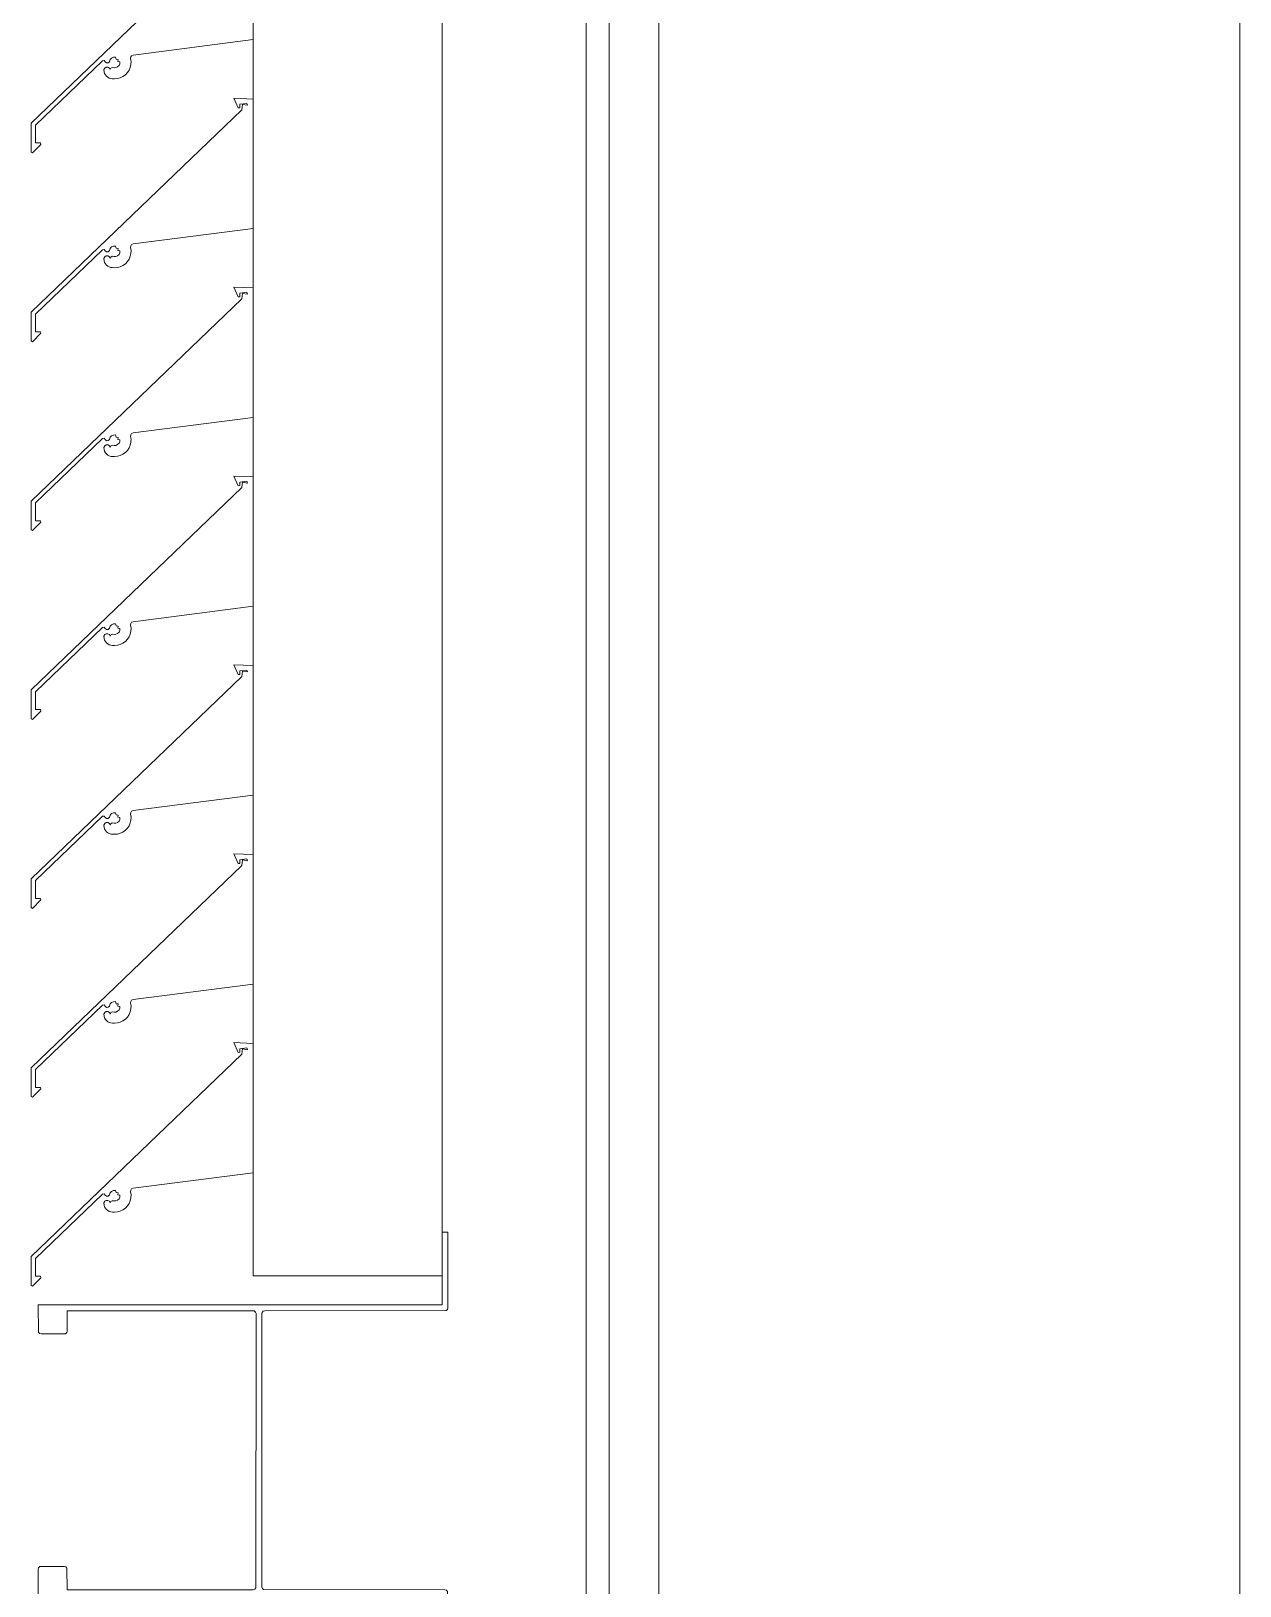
# Model space of a CAD drawing. Header units: millimetres. Extents: x -220592 to 404889, y -217665 to 38245.
# Drawn here: x -806.58 to -802.42, y -1211.68 to -1206.33 of the extents above; entities that cross this region are included whole.
import ezdxf

# ---------------------------------------------------------------- set-up
doc = ezdxf.new("R2010")
doc.units = ezdxf.units.MM
doc.linetypes.add('XKITLINE00', pattern=[0])
doc.layers.add('Part', color=7, linetype='Continuous', lineweight=0)

# ---------------------------------------------------------------- blocks, each defined once
blk = doc.blocks.new('*A15047')
at = {"layer": 'Part', "color": 7, "linetype": 'XKITLINE00', "lineweight": 0}
for p, q in [((8.69, 356.643483), (8.69, 102.780027)), ((6.69, 102.780027), (6.69, 273.099959))]:
    blk.add_line(p, q, dxfattribs=at)
blk = doc.blocks.new('*A15370')
at = {"layer": 'Part', "color": 7, "linetype": 'XKITLINE00', "lineweight": 0}
for p, q in [((6.439864, 211.65), (6.439864, 184.15)), ((6.519864, 184.15), (6.519864, 211.65))]:
    blk.add_line(p, q, dxfattribs=at)
blk = doc.blocks.new('*A15372')
at = {"layer": 'Part', "color": 7, "linetype": 'XKITLINE00', "lineweight": 0}
for p, q in [((5.944368, 198.365225), (5.944412, 198.615225)), ((5.944412, 198.615225), (5.964412, 198.615222)), ((5.964412, 198.615222), (5.964367, 198.355222)), ((4.555113, 198.271641), (4.554368, 198.365468)), ((4.554368, 198.365468), (5.944368, 198.365225)), ((5.96268, 198.349666), (5.958192, 198.345984)), ((5.964367, 198.355222), (5.96268, 198.349666)), ((4.654365, 198.34545), (4.654353, 198.27545)), ((5.298192, 198.344577), (4.654365, 198.34545)), ((5.302679, 198.340893), (5.298192, 198.344577)), ((5.304363, 198.335337), (5.302679, 198.340893)), ((5.303437, 197.39151), (5.304363, 198.335337)), ((5.324363, 198.335333), (5.324199, 197.395333)), ((5.325125, 198.33916), (5.324363, 198.335333)), ((5.328809, 198.343647), (5.325125, 198.33916)), ((5.334365, 198.345332), (5.328809, 198.343647)), ((5.958192, 198.345984), (5.334365, 198.345332)), ((4.558796, 198.267152), (4.555113, 198.271641)), ((4.564351, 198.265466), (4.558796, 198.267152)), ((4.648178, 198.266213), (4.564351, 198.265466)), ((4.652666, 198.269895), (4.648178, 198.266213)), ((4.654353, 198.27545), (4.652666, 198.269895)), ((4.554194, 197.365468), (4.55421, 197.455468)), ((4.55421, 197.455468), (4.555896, 197.461023)), ((4.555896, 197.461023), (4.560384, 197.464706)), ((4.560384, 197.464706), (4.644211, 197.465452)), ((4.644211, 197.465452), (4.649767, 197.463766)), ((4.649767, 197.463766), (4.653449, 197.459277)), ((4.653449, 197.459277), (4.654197, 197.38545)), ((4.654197, 197.38545), (5.294197, 197.385339)), ((5.294197, 197.385339), (5.299753, 197.387023)), ((5.299753, 197.387023), (5.303437, 197.39151)), ((5.324199, 197.395333), (5.325883, 197.389777)), ((5.325883, 197.389777), (5.330371, 197.386094)), ((5.330371, 197.386094), (5.954197, 197.385223)), ((5.954197, 197.385223), (5.959753, 197.383537)), ((5.959753, 197.383537), (5.963435, 197.379049)), ((5.944194, 197.365225), (4.554194, 197.365468)), ((5.94415, 197.115225), (5.944194, 197.365225)), ((5.963435, 197.379049), (5.96415, 197.115222)), ((5.96415, 197.115222), (5.94415, 197.115225))]:
    blk.add_line(p, q, dxfattribs=at)
blk = doc.blocks.new('*A15376')
at = {"layer": 'Part', "color": 7, "linetype": 'XKITLINE00', "lineweight": 0}
for p, q in [((5.294696, 212.26533), (5.294696, 198.465444)), ((5.944696, 212.26533), (5.944696, 198.465444)), ((5.294696, 198.465444), (5.944696, 198.465444))]:
    blk.add_line(p, q, dxfattribs=at)
blk = doc.blocks.new('*A15390')
at = {"layer": 'Part', "color": 7, "linetype": 'XKITLINE00', "lineweight": 0}
for p, q in [((5.294696, 203.165326), (5.227201, 203.16794)), ((5.227201, 203.16794), (5.242736, 203.134453)), ((5.255094, 203.127984), (4.529972, 202.431738)), ((5.242736, 203.134453), (5.247859, 203.134865)), ((5.247859, 203.134865), (5.247988, 203.147056)), ((5.247988, 203.147056), (5.272971, 203.150196)), ((5.257991, 203.146527), (5.255094, 203.127984)), ((5.275007, 203.143623), (5.257991, 203.146527)), ((5.272971, 203.150196), (5.275007, 203.143623)), ((4.880888, 202.666618), (5.294696, 202.719622)), ((4.545007, 202.425371), (4.776023, 202.646774)), ((4.776023, 202.646774), (4.781182, 202.647866)), ((4.781182, 202.647866), (4.784837, 202.643239)), ((4.784837, 202.643239), (4.789301, 202.639385)), ((4.789301, 202.639385), (4.795195, 202.639591)), ((4.795195, 202.639591), (4.799378, 202.643748)), ((4.799378, 202.643748), (4.802492, 202.651322)), ((4.802492, 202.651322), (4.807159, 202.656108)), ((4.807159, 202.656108), (4.813235, 202.658898)), ((4.813235, 202.658898), (4.819907, 202.65932)), ((4.819907, 202.65932), (4.822229, 202.65193)), ((4.822229, 202.65193), (4.829394, 202.650986)), ((4.832559, 202.630462), (4.827877, 202.62594)), ((4.829394, 202.650986), (4.828225, 202.643926)), ((4.828225, 202.643926), (4.83593, 202.64282)), ((4.835361, 202.636336), (4.832559, 202.630462)), ((4.83593, 202.64282), (4.835361, 202.636336)), ((4.871325, 202.623985), (4.873548, 202.633984)), ((4.872437, 202.654354), (4.872676, 202.659876)), ((4.873923, 202.64422), (4.872437, 202.654354)), ((4.872676, 202.659876), (4.875813, 202.664428)), ((4.873548, 202.633984), (4.873923, 202.64422)), ((4.875813, 202.664428), (4.880888, 202.666618)), ((4.78333, 202.621956), (4.78069, 202.616482)), ((4.78069, 202.616482), (4.781186, 202.608712)), ((4.781186, 202.608712), (4.782921, 202.603216)), ((4.782921, 202.603216), (4.785675, 202.598153)), ((4.788474, 202.625193), (4.78333, 202.621956)), ((4.785675, 202.598153), (4.789347, 202.59371)), ((4.794552, 202.625205), (4.788474, 202.625193)), ((4.789347, 202.59371), (4.7938, 202.590052)), ((4.7938, 202.590052), (4.79887, 202.587312)), ((4.799708, 202.621987), (4.794552, 202.625205)), ((4.79887, 202.587312), (4.804371, 202.585593)), ((4.80265, 202.616515), (4.799708, 202.621987)), ((4.80468, 202.621496), (4.80265, 202.616515)), ((4.804371, 202.585593), (4.810099, 202.584957)), ((4.809491, 202.623903), (4.80468, 202.621496)), ((4.815409, 202.622998), (4.809491, 202.623903)), ((4.810099, 202.584957), (4.816898, 202.584859)), ((4.821909, 202.623342), (4.815409, 202.622998)), ((4.816898, 202.584859), (4.827111, 202.585644)), ((4.827877, 202.62594), (4.821909, 202.623342)), ((4.827111, 202.585644), (4.837012, 202.588267)), ((4.837012, 202.588267), (4.846275, 202.59264)), ((4.846275, 202.59264), (4.854591, 202.598618)), ((4.854591, 202.598618), (4.861687, 202.606005)), ((4.861687, 202.606005), (4.867327, 202.614555)), ((4.867327, 202.614555), (4.871325, 202.623985)), ((4.529972, 202.431738), (4.530525, 202.332587)), ((4.54535, 202.364025), (4.545007, 202.425371)), ((4.56277, 202.363928), (4.54535, 202.364025)), ((4.563855, 202.359007), (4.56277, 202.363928)), ((4.530525, 202.332587), (4.535206, 202.330119)), ((4.535206, 202.330119), (4.563855, 202.359007))]:
    blk.add_line(p, q, dxfattribs=at)
blk = doc.blocks.new('*A15391')
at = {"layer": 'Part', "color": 7, "linetype": 'XKITLINE00', "lineweight": 0}
for p, q in [((5.255094, 202.477984), (4.529972, 201.781738)), ((5.294696, 202.515326), (5.227201, 202.51794)), ((5.227201, 202.51794), (5.242736, 202.484453)), ((5.242736, 202.484453), (5.247859, 202.484865)), ((5.247859, 202.484865), (5.247988, 202.497056)), ((5.247988, 202.497056), (5.272971, 202.500196)), ((5.257991, 202.496527), (5.255094, 202.477984)), ((5.275007, 202.493623), (5.257991, 202.496527)), ((5.272971, 202.500196), (5.275007, 202.493623)), ((4.880888, 202.016618), (5.294696, 202.069622)), ((4.545007, 201.775371), (4.776023, 201.996774)), ((4.776023, 201.996774), (4.781182, 201.997866)), ((4.781182, 201.997866), (4.784837, 201.993239)), ((4.784837, 201.993239), (4.789301, 201.989385)), ((4.789301, 201.989385), (4.795195, 201.989591)), ((4.795195, 201.989591), (4.799378, 201.993748)), ((4.799378, 201.993748), (4.802492, 202.001322)), ((4.802492, 202.001322), (4.807159, 202.006108)), ((4.807159, 202.006108), (4.813235, 202.008898)), ((4.813235, 202.008898), (4.819907, 202.00932)), ((4.819907, 202.00932), (4.822229, 202.00193)), ((4.822229, 202.00193), (4.829394, 202.000986)), ((4.829394, 202.000986), (4.828225, 201.993926)), ((4.828225, 201.993926), (4.83593, 201.99282)), ((4.835361, 201.986336), (4.832559, 201.980462)), ((4.83593, 201.99282), (4.835361, 201.986336)), ((4.872437, 202.004354), (4.872676, 202.009876)), ((4.873923, 201.99422), (4.872437, 202.004354)), ((4.872676, 202.009876), (4.875813, 202.014428)), ((4.873548, 201.983984), (4.873923, 201.99422)), ((4.875813, 202.014428), (4.880888, 202.016618)), ((4.78333, 201.971956), (4.78069, 201.966482)), ((4.78069, 201.966482), (4.781186, 201.958712)), ((4.781186, 201.958712), (4.782921, 201.953216)), ((4.782921, 201.953216), (4.785675, 201.948153)), ((4.788474, 201.975193), (4.78333, 201.971956)), ((4.785675, 201.948153), (4.789347, 201.94371)), ((4.794552, 201.975205), (4.788474, 201.975193)), ((4.789347, 201.94371), (4.7938, 201.940052)), ((4.7938, 201.940052), (4.79887, 201.937312)), ((4.799708, 201.971987), (4.794552, 201.975205)), ((4.79887, 201.937312), (4.804371, 201.935593)), ((4.80265, 201.966515), (4.799708, 201.971987)), ((4.80468, 201.971496), (4.80265, 201.966515)), ((4.804371, 201.935593), (4.810099, 201.934957)), ((4.809491, 201.973903), (4.80468, 201.971496)), ((4.815409, 201.972998), (4.809491, 201.973903)), ((4.810099, 201.934957), (4.816898, 201.934859)), ((4.821909, 201.973342), (4.815409, 201.972998)), ((4.816898, 201.934859), (4.827111, 201.935644)), ((4.827877, 201.97594), (4.821909, 201.973342)), ((4.827111, 201.935644), (4.837012, 201.938267)), ((4.832559, 201.980462), (4.827877, 201.97594)), ((4.837012, 201.938267), (4.846275, 201.94264)), ((4.846275, 201.94264), (4.854591, 201.948618)), ((4.854591, 201.948618), (4.861687, 201.956005)), ((4.861687, 201.956005), (4.867327, 201.964555)), ((4.867327, 201.964555), (4.871325, 201.973985)), ((4.871325, 201.973985), (4.873548, 201.983984)), ((4.529972, 201.781738), (4.530525, 201.682587)), ((4.54535, 201.714025), (4.545007, 201.775371)), ((4.530525, 201.682587), (4.535206, 201.680119)), ((4.535206, 201.680119), (4.563855, 201.709007)), ((4.56277, 201.713928), (4.54535, 201.714025)), ((4.563855, 201.709007), (4.56277, 201.713928))]:
    blk.add_line(p, q, dxfattribs=at)
blk = doc.blocks.new('*A15392')
at = {"layer": 'Part', "color": 7, "linetype": 'XKITLINE00', "lineweight": 0}
for p, q in [((5.255094, 201.827984), (4.529972, 201.131738)), ((5.294696, 201.865326), (5.227201, 201.86794)), ((5.227201, 201.86794), (5.242736, 201.834453)), ((5.242736, 201.834453), (5.247859, 201.834865)), ((5.247859, 201.834865), (5.247988, 201.847056)), ((5.247988, 201.847056), (5.272971, 201.850196)), ((5.257991, 201.846527), (5.255094, 201.827984)), ((5.275007, 201.843623), (5.257991, 201.846527)), ((5.272971, 201.850196), (5.275007, 201.843623)), ((4.880888, 201.366618), (5.294696, 201.419622)), ((4.545007, 201.125371), (4.776023, 201.346774)), ((4.776023, 201.346774), (4.781182, 201.347866)), ((4.781182, 201.347866), (4.784837, 201.343239)), ((4.784837, 201.343239), (4.789301, 201.339385)), ((4.795195, 201.339591), (4.799378, 201.343748)), ((4.799378, 201.343748), (4.802492, 201.351322)), ((4.802492, 201.351322), (4.807159, 201.356108)), ((4.807159, 201.356108), (4.813235, 201.358898)), ((4.813235, 201.358898), (4.819907, 201.35932)), ((4.819907, 201.35932), (4.822229, 201.35193)), ((4.822229, 201.35193), (4.829394, 201.350986)), ((4.829394, 201.350986), (4.828225, 201.343926)), ((4.828225, 201.343926), (4.83593, 201.34282)), ((4.83593, 201.34282), (4.835361, 201.336336)), ((4.872437, 201.354354), (4.872676, 201.359876)), ((4.873923, 201.34422), (4.872437, 201.354354)), ((4.872676, 201.359876), (4.875813, 201.364428)), ((4.873548, 201.333984), (4.873923, 201.34422)), ((4.875813, 201.364428), (4.880888, 201.366618)), ((4.78333, 201.321956), (4.78069, 201.316482)), ((4.78069, 201.316482), (4.781186, 201.308712)), ((4.781186, 201.308712), (4.782921, 201.303216)), ((4.782921, 201.303216), (4.785675, 201.298153)), ((4.788474, 201.325193), (4.78333, 201.321956)), ((4.785675, 201.298153), (4.789347, 201.29371)), ((4.794552, 201.325205), (4.788474, 201.325193)), ((4.789301, 201.339385), (4.795195, 201.339591)), ((4.789347, 201.29371), (4.7938, 201.290052)), ((4.7938, 201.290052), (4.79887, 201.287312)), ((4.799708, 201.321987), (4.794552, 201.325205)), ((4.80265, 201.316515), (4.799708, 201.321987)), ((4.80468, 201.321496), (4.80265, 201.316515)), ((4.809491, 201.323903), (4.80468, 201.321496)), ((4.815409, 201.322998), (4.809491, 201.323903)), ((4.821909, 201.323342), (4.815409, 201.322998)), ((4.827877, 201.32594), (4.821909, 201.323342)), ((4.832559, 201.330462), (4.827877, 201.32594)), ((4.835361, 201.336336), (4.832559, 201.330462)), ((4.837012, 201.288267), (4.846275, 201.29264)), ((4.846275, 201.29264), (4.854591, 201.298618)), ((4.854591, 201.298618), (4.861687, 201.306005)), ((4.861687, 201.306005), (4.867327, 201.314555)), ((4.867327, 201.314555), (4.871325, 201.323985)), ((4.871325, 201.323985), (4.873548, 201.333984)), ((4.79887, 201.287312), (4.804371, 201.285593)), ((4.804371, 201.285593), (4.810099, 201.284957)), ((4.810099, 201.284957), (4.816898, 201.284859)), ((4.816898, 201.284859), (4.827111, 201.285644)), ((4.827111, 201.285644), (4.837012, 201.288267)), ((4.529972, 201.131738), (4.530525, 201.032587)), ((4.54535, 201.064025), (4.545007, 201.125371)), ((4.530525, 201.032587), (4.535206, 201.030119)), ((4.535206, 201.030119), (4.563855, 201.059007)), ((4.56277, 201.063928), (4.54535, 201.064025)), ((4.563855, 201.059007), (4.56277, 201.063928))]:
    blk.add_line(p, q, dxfattribs=at)
blk = doc.blocks.new('*A15393')
at = {"layer": 'Part', "color": 7, "linetype": 'XKITLINE00', "lineweight": 0}
for p, q in [((5.294696, 201.215326), (5.227201, 201.21794)), ((5.227201, 201.21794), (5.242736, 201.184453)), ((5.242736, 201.184453), (5.247859, 201.184865)), ((5.247859, 201.184865), (5.247988, 201.197056)), ((5.247988, 201.197056), (5.272971, 201.200196)), ((5.257991, 201.196527), (5.255094, 201.177984)), ((5.275007, 201.193623), (5.257991, 201.196527)), ((5.272971, 201.200196), (5.275007, 201.193623)), ((5.255094, 201.177984), (4.529972, 200.481738)), ((4.880888, 200.716618), (5.294696, 200.769622)), ((4.799378, 200.693748), (4.802492, 200.701322)), ((4.802492, 200.701322), (4.807159, 200.706108)), ((4.807159, 200.706108), (4.813235, 200.708898)), ((4.813235, 200.708898), (4.819907, 200.70932)), ((4.819907, 200.70932), (4.822229, 200.70193)), ((4.822229, 200.70193), (4.829394, 200.700986)), ((4.829394, 200.700986), (4.828225, 200.693926)), ((4.872437, 200.704354), (4.872676, 200.709876)), ((4.873923, 200.69422), (4.872437, 200.704354)), ((4.872676, 200.709876), (4.875813, 200.714428)), ((4.875813, 200.714428), (4.880888, 200.716618)), ((4.545007, 200.475371), (4.776023, 200.696774)), ((4.776023, 200.696774), (4.781182, 200.697866)), ((4.78333, 200.671956), (4.78069, 200.666482)), ((4.78069, 200.666482), (4.781186, 200.658712)), ((4.781182, 200.697866), (4.784837, 200.693239)), ((4.781186, 200.658712), (4.782921, 200.653216)), ((4.782921, 200.653216), (4.785675, 200.648153)), ((4.788474, 200.675193), (4.78333, 200.671956)), ((4.784837, 200.693239), (4.789301, 200.689385)), ((4.785675, 200.648153), (4.789347, 200.64371)), ((4.794552, 200.675205), (4.788474, 200.675193)), ((4.789301, 200.689385), (4.795195, 200.689591)), ((4.799708, 200.671987), (4.794552, 200.675205)), ((4.795195, 200.689591), (4.799378, 200.693748)), ((4.80265, 200.666515), (4.799708, 200.671987)), ((4.80468, 200.671496), (4.80265, 200.666515)), ((4.809491, 200.673903), (4.80468, 200.671496)), ((4.815409, 200.672998), (4.809491, 200.673903)), ((4.821909, 200.673342), (4.815409, 200.672998)), ((4.827877, 200.67594), (4.821909, 200.673342)), ((4.832559, 200.680462), (4.827877, 200.67594)), ((4.828225, 200.693926), (4.83593, 200.69282)), ((4.835361, 200.686336), (4.832559, 200.680462)), ((4.83593, 200.69282), (4.835361, 200.686336)), ((4.846275, 200.64264), (4.854591, 200.648618)), ((4.854591, 200.648618), (4.861687, 200.656005)), ((4.861687, 200.656005), (4.867327, 200.664555)), ((4.867327, 200.664555), (4.871325, 200.673985)), ((4.871325, 200.673985), (4.873548, 200.683984)), ((4.873548, 200.683984), (4.873923, 200.69422)), ((4.789347, 200.64371), (4.7938, 200.640052)), ((4.7938, 200.640052), (4.79887, 200.637312)), ((4.79887, 200.637312), (4.804371, 200.635593)), ((4.804371, 200.635593), (4.810099, 200.634957)), ((4.810099, 200.634957), (4.816898, 200.634859)), ((4.816898, 200.634859), (4.827111, 200.635644)), ((4.827111, 200.635644), (4.837012, 200.638267)), ((4.837012, 200.638267), (4.846275, 200.64264)), ((4.529972, 200.481738), (4.530525, 200.382587)), ((4.54535, 200.414025), (4.545007, 200.475371)), ((4.530525, 200.382587), (4.535206, 200.380119)), ((4.535206, 200.380119), (4.563855, 200.409007)), ((4.56277, 200.413928), (4.54535, 200.414025)), ((4.563855, 200.409007), (4.56277, 200.413928))]:
    blk.add_line(p, q, dxfattribs=at)
blk = doc.blocks.new('*A15394')
at = {"layer": 'Part', "color": 7, "linetype": 'XKITLINE00', "lineweight": 0}
for p, q in [((5.294696, 200.565326), (5.227201, 200.56794)), ((5.227201, 200.56794), (5.242736, 200.534453)), ((5.247859, 200.534865), (5.247988, 200.547056)), ((5.247988, 200.547056), (5.272971, 200.550196)), ((5.257991, 200.546527), (5.255094, 200.527984)), ((5.275007, 200.543623), (5.257991, 200.546527)), ((5.272971, 200.550196), (5.275007, 200.543623)), ((5.255094, 200.527984), (4.529972, 199.831738)), ((5.242736, 200.534453), (5.247859, 200.534865)), ((4.880888, 200.066618), (5.294696, 200.119622)), ((4.807159, 200.056108), (4.813235, 200.058898)), ((4.813235, 200.058898), (4.819907, 200.05932)), ((4.819907, 200.05932), (4.822229, 200.05193)), ((4.872437, 200.054354), (4.872676, 200.059876)), ((4.872676, 200.059876), (4.875813, 200.064428)), ((4.875813, 200.064428), (4.880888, 200.066618)), ((4.545007, 199.825371), (4.776023, 200.046774)), ((4.776023, 200.046774), (4.781182, 200.047866)), ((4.78333, 200.021956), (4.78069, 200.016482)), ((4.78069, 200.016482), (4.781186, 200.008712)), ((4.781182, 200.047866), (4.784837, 200.043239)), ((4.781186, 200.008712), (4.782921, 200.003216)), ((4.788474, 200.025193), (4.78333, 200.021956)), ((4.784837, 200.043239), (4.789301, 200.039385)), ((4.794552, 200.025205), (4.788474, 200.025193)), ((4.789301, 200.039385), (4.795195, 200.039591)), ((4.799708, 200.021987), (4.794552, 200.025205)), ((4.795195, 200.039591), (4.799378, 200.043748)), ((4.799378, 200.043748), (4.802492, 200.051322)), ((4.80265, 200.016515), (4.799708, 200.021987)), ((4.802492, 200.051322), (4.807159, 200.056108)), ((4.80468, 200.021496), (4.80265, 200.016515)), ((4.809491, 200.023903), (4.80468, 200.021496)), ((4.815409, 200.022998), (4.809491, 200.023903)), ((4.821909, 200.023342), (4.815409, 200.022998)), ((4.827877, 200.02594), (4.821909, 200.023342)), ((4.822229, 200.05193), (4.829394, 200.050986)), ((4.832559, 200.030462), (4.827877, 200.02594)), ((4.829394, 200.050986), (4.828225, 200.043926)), ((4.828225, 200.043926), (4.83593, 200.04282)), ((4.835361, 200.036336), (4.832559, 200.030462)), ((4.83593, 200.04282), (4.835361, 200.036336)), ((4.854591, 199.998618), (4.861687, 200.006005)), ((4.861687, 200.006005), (4.867327, 200.014555)), ((4.867327, 200.014555), (4.871325, 200.023985)), ((4.871325, 200.023985), (4.873548, 200.033984)), ((4.873923, 200.04422), (4.872437, 200.054354)), ((4.873548, 200.033984), (4.873923, 200.04422)), ((4.782921, 200.003216), (4.785675, 199.998153)), ((4.785675, 199.998153), (4.789347, 199.99371)), ((4.789347, 199.99371), (4.7938, 199.990052)), ((4.7938, 199.990052), (4.79887, 199.987312)), ((4.79887, 199.987312), (4.804371, 199.985593)), ((4.804371, 199.985593), (4.810099, 199.984957)), ((4.810099, 199.984957), (4.816898, 199.984859)), ((4.816898, 199.984859), (4.827111, 199.985644)), ((4.827111, 199.985644), (4.837012, 199.988267)), ((4.837012, 199.988267), (4.846275, 199.99264)), ((4.846275, 199.99264), (4.854591, 199.998618)), ((4.529972, 199.831738), (4.530525, 199.732587)), ((4.54535, 199.764025), (4.545007, 199.825371)), ((4.535206, 199.730119), (4.563855, 199.759007)), ((4.56277, 199.763928), (4.54535, 199.764025)), ((4.563855, 199.759007), (4.56277, 199.763928)), ((4.530525, 199.732587), (4.535206, 199.730119))]:
    blk.add_line(p, q, dxfattribs=at)
blk = doc.blocks.new('*A15395')
at = {"layer": 'Part', "color": 7, "linetype": 'XKITLINE00', "lineweight": 0}
for p, q in [((5.294696, 199.915326), (5.227201, 199.91794)), ((5.227201, 199.91794), (5.242736, 199.884453)), ((5.247988, 199.897056), (5.272971, 199.900196)), ((5.272971, 199.900196), (5.275007, 199.893623)), ((5.255094, 199.877984), (4.529972, 199.181738)), ((5.242736, 199.884453), (5.247859, 199.884865)), ((5.247859, 199.884865), (5.247988, 199.897056)), ((5.257991, 199.896527), (5.255094, 199.877984)), ((5.275007, 199.893623), (5.257991, 199.896527)), ((4.875813, 199.414428), (4.880888, 199.416618)), ((4.880888, 199.416618), (5.294696, 199.469622)), ((4.545007, 199.175371), (4.776023, 199.396774)), ((4.776023, 199.396774), (4.781182, 199.397866)), ((4.78333, 199.371956), (4.78069, 199.366482)), ((4.78069, 199.366482), (4.781186, 199.358712)), ((4.781182, 199.397866), (4.784837, 199.393239)), ((4.788474, 199.375193), (4.78333, 199.371956)), ((4.784837, 199.393239), (4.789301, 199.389385)), ((4.794552, 199.375205), (4.788474, 199.375193)), ((4.789301, 199.389385), (4.795195, 199.389591)), ((4.799708, 199.371987), (4.794552, 199.375205)), ((4.795195, 199.389591), (4.799378, 199.393748)), ((4.799378, 199.393748), (4.802492, 199.401322)), ((4.80265, 199.366515), (4.799708, 199.371987)), ((4.802492, 199.401322), (4.807159, 199.406108)), ((4.80468, 199.371496), (4.80265, 199.366515)), ((4.809491, 199.373903), (4.80468, 199.371496)), ((4.807159, 199.406108), (4.813235, 199.408898)), ((4.815409, 199.372998), (4.809491, 199.373903)), ((4.813235, 199.408898), (4.819907, 199.40932)), ((4.821909, 199.373342), (4.815409, 199.372998)), ((4.819907, 199.40932), (4.822229, 199.40193)), ((4.827877, 199.37594), (4.821909, 199.373342)), ((4.822229, 199.40193), (4.829394, 199.400986)), ((4.832559, 199.380462), (4.827877, 199.37594)), ((4.829394, 199.400986), (4.828225, 199.393926)), ((4.828225, 199.393926), (4.83593, 199.39282)), ((4.835361, 199.386336), (4.832559, 199.380462)), ((4.83593, 199.39282), (4.835361, 199.386336)), ((4.861687, 199.356005), (4.867327, 199.364555)), ((4.867327, 199.364555), (4.871325, 199.373985)), ((4.871325, 199.373985), (4.873548, 199.383984)), ((4.872437, 199.404354), (4.872676, 199.409876)), ((4.873923, 199.39422), (4.872437, 199.404354)), ((4.872676, 199.409876), (4.875813, 199.414428)), ((4.873548, 199.383984), (4.873923, 199.39422)), ((4.781186, 199.358712), (4.782921, 199.353216)), ((4.782921, 199.353216), (4.785675, 199.348153)), ((4.785675, 199.348153), (4.789347, 199.34371)), ((4.789347, 199.34371), (4.7938, 199.340052)), ((4.7938, 199.340052), (4.79887, 199.337312)), ((4.79887, 199.337312), (4.804371, 199.335593)), ((4.804371, 199.335593), (4.810099, 199.334957)), ((4.810099, 199.334957), (4.816898, 199.334859)), ((4.816898, 199.334859), (4.827111, 199.335644)), ((4.827111, 199.335644), (4.837012, 199.338267)), ((4.837012, 199.338267), (4.846275, 199.34264)), ((4.846275, 199.34264), (4.854591, 199.348618)), ((4.854591, 199.348618), (4.861687, 199.356005)), ((4.529972, 199.181738), (4.530525, 199.082587)), ((4.54535, 199.114025), (4.545007, 199.175371)), ((4.535206, 199.080119), (4.563855, 199.109007)), ((4.56277, 199.113928), (4.54535, 199.114025)), ((4.563855, 199.109007), (4.56277, 199.113928)), ((4.530525, 199.082587), (4.535206, 199.080119))]:
    blk.add_line(p, q, dxfattribs=at)
blk = doc.blocks.new('*A15396')
at = {"layer": 'Part', "color": 7, "linetype": 'XKITLINE00', "lineweight": 0}
for p, q in [((5.294696, 199.265326), (5.227201, 199.26794)), ((5.227201, 199.26794), (5.242736, 199.234453)), ((5.255094, 199.227984), (4.529972, 198.531738)), ((5.242736, 199.234453), (5.247859, 199.234865)), ((5.247859, 199.234865), (5.247988, 199.247056)), ((5.247988, 199.247056), (5.272971, 199.250196)), ((5.257991, 199.246527), (5.255094, 199.227984)), ((5.275007, 199.243623), (5.257991, 199.246527)), ((5.272971, 199.250196), (5.275007, 199.243623)), ((4.880888, 198.766618), (5.294696, 198.819622)), ((4.545007, 198.525371), (4.776023, 198.746774)), ((4.776023, 198.746774), (4.781182, 198.747866)), ((4.78333, 198.721956), (4.78069, 198.716482)), ((4.781182, 198.747866), (4.784837, 198.743239)), ((4.788474, 198.725193), (4.78333, 198.721956)), ((4.784837, 198.743239), (4.789301, 198.739385)), ((4.794552, 198.725205), (4.788474, 198.725193)), ((4.789301, 198.739385), (4.795195, 198.739591)), ((4.799708, 198.721987), (4.794552, 198.725205)), ((4.795195, 198.739591), (4.799378, 198.743748)), ((4.799378, 198.743748), (4.802492, 198.751322)), ((4.80265, 198.716515), (4.799708, 198.721987)), ((4.802492, 198.751322), (4.807159, 198.756108)), ((4.80468, 198.721496), (4.80265, 198.716515)), ((4.809491, 198.723903), (4.80468, 198.721496)), ((4.807159, 198.756108), (4.813235, 198.758898)), ((4.815409, 198.722998), (4.809491, 198.723903)), ((4.813235, 198.758898), (4.819907, 198.75932)), ((4.821909, 198.723342), (4.815409, 198.722998)), ((4.819907, 198.75932), (4.822229, 198.75193)), ((4.827877, 198.72594), (4.821909, 198.723342)), ((4.822229, 198.75193), (4.829394, 198.750986)), ((4.832559, 198.730462), (4.827877, 198.72594)), ((4.829394, 198.750986), (4.828225, 198.743926)), ((4.828225, 198.743926), (4.83593, 198.74282)), ((4.835361, 198.736336), (4.832559, 198.730462)), ((4.83593, 198.74282), (4.835361, 198.736336)), ((4.867327, 198.714555), (4.871325, 198.723985)), ((4.871325, 198.723985), (4.873548, 198.733984)), ((4.872437, 198.754354), (4.872676, 198.759876)), ((4.873923, 198.74422), (4.872437, 198.754354)), ((4.872676, 198.759876), (4.875813, 198.764428)), ((4.873548, 198.733984), (4.873923, 198.74422)), ((4.875813, 198.764428), (4.880888, 198.766618)), ((4.78069, 198.716482), (4.781186, 198.708712)), ((4.781186, 198.708712), (4.782921, 198.703216)), ((4.782921, 198.703216), (4.785675, 198.698153)), ((4.785675, 198.698153), (4.789347, 198.69371)), ((4.789347, 198.69371), (4.7938, 198.690052)), ((4.7938, 198.690052), (4.79887, 198.687312)), ((4.79887, 198.687312), (4.804371, 198.685593)), ((4.804371, 198.685593), (4.810099, 198.684957)), ((4.810099, 198.684957), (4.816898, 198.684859)), ((4.816898, 198.684859), (4.827111, 198.685644)), ((4.827111, 198.685644), (4.837012, 198.688267)), ((4.837012, 198.688267), (4.846275, 198.69264)), ((4.846275, 198.69264), (4.854591, 198.698618)), ((4.854591, 198.698618), (4.861687, 198.706005)), ((4.861687, 198.706005), (4.867327, 198.714555)), ((4.529972, 198.531738), (4.530525, 198.432587)), ((4.54535, 198.464025), (4.545007, 198.525371)), ((4.535206, 198.430119), (4.563855, 198.459007)), ((4.56277, 198.463928), (4.54535, 198.464025)), ((4.563855, 198.459007), (4.56277, 198.463928)), ((4.530525, 198.432587), (4.535206, 198.430119))]:
    blk.add_line(p, q, dxfattribs=at)

msp = doc.modelspace()

# ---------------------------------------------------------------- block references
at = {"color": 7, "lineweight": 0}
for name in ['*A15047', '*A15376', '*A15370', '*A15390', '*A15391', '*A15392', '*A15393', '*A15394', '*A15395', '*A15396', '*A15372']:
    msp.add_blockref(name, (-811.109, -1409.08), dxfattribs=at)

doc.saveas('drawing.dxf')
